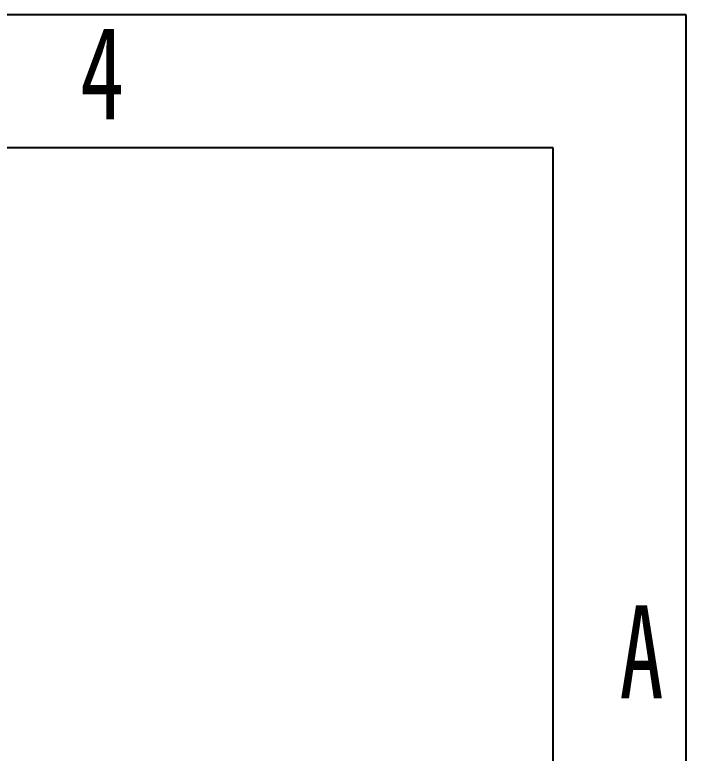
# Model space of a CAD drawing. Header units: millimetres. Extents: x 0 to 210, y 0 to 297.
# Drawn here: x 184.76 to 210, y 269.23 to 297 of the extents above; entities that cross this region are included whole.
import ezdxf

# ---------------------------------------------------------------- set-up
doc = ezdxf.new("R2010")
doc.units = ezdxf.units.MM
doc.layers.add('图框', color=7, linetype='Continuous')
doc.styles.add('SLDTEXTSTYLE5', font='TXT', dxfattribs={"width": 0.7})

msp = doc.modelspace()

# ---------------------------------------------------------------- linework, layer by layer
at = {"layer": '图框'}
for p, q in [((210, 297), (0, 297)), ((210, 0), (210, 297))]:
    msp.add_line(p, q, dxfattribs=at)
at = {"layer": '图框', "lineweight": 25}
for p, q in [((205, 292), (25, 292)), ((205, 4.973), (205, 292))]:
    msp.add_line(p, q, dxfattribs=at)

# ---------------------------------------------------------------- texts
at = {"color": 7, "linetype": 'Continuous', "lineweight": 0, "insert": (188.044, 296.568), "char_height": 3.5, "attachment_point": 2, "style": 'SLDTEXTSTYLE5'}
msp.add_mtext('4', dxfattribs=at)
at = {"layer": '图框', "insert": (208.32, 274.791), "char_height": 3.5, "attachment_point": 2, "style": 'SLDTEXTSTYLE5'}
msp.add_mtext('A', dxfattribs=at)

doc.saveas('drawing.dxf')
